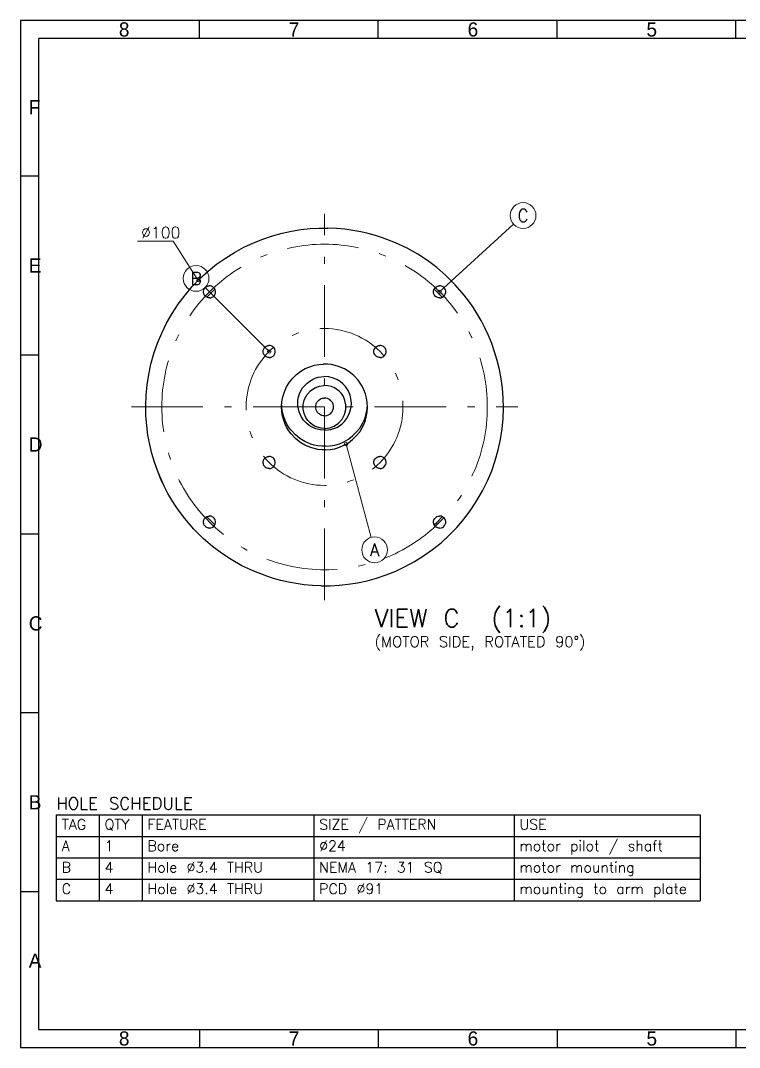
# Model space of a CAD drawing. Header units: millimetres. Extents: x 15 to 416, y 5 to 292.
# Drawn here: x 15 to 216, y 5 to 292 of the extents above; entities that cross this region are included whole.
import ezdxf
from ezdxf.enums import TextEntityAlignment as Align

# ---------------------------------------------------------------- set-up
doc = ezdxf.new("R2010")
doc.units = ezdxf.units.MM
doc.linetypes.add('CENTER', pattern=[34, 20, -6, 2, -6])
for name, color, linetype, lineweight in [('CENTER', 7, 'CENTER', 18), ('DIM', 7, 'Continuous', 18), ('FORMAT', 7, 'Continuous', 30), ('NOTES', 7, 'Continuous', 18), ('VISIBLE', 7, 'Continuous', 30)]:
    doc.layers.add(name, color=color, linetype=linetype, lineweight=lineweight)
doc.styles.add('SLDTEXTSTYLE0', font='txt.shx')

msp = doc.modelspace()

# ---------------------------------------------------------------- linework, layer by layer
at = {"layer": 'CENTER'}
for p, q in [((100, 130), (100, 238)), ((46, 184), (154, 184))]:
    msp.add_line(p, q, dxfattribs=at)
for radius in [45.5, 21.92]:
    msp.add_circle((100, 184), radius, dxfattribs=at)
at = {"layer": 'DIM'}
for p, q in [((152.843, 235.071), (132.173, 216.173)), ((57.645, 230.355), (47.709, 230.355)), ((64.645, 219.355), (57.645, 230.355)), ((66.626, 217.374), (84.5, 199.5)), ((113.059, 147.555), (106, 173.608))]:
    msp.add_line(p, q, dxfattribs=at)
for centre, radius in [((155.5, 237.5), 3.6), ((64.08, 219.92), 3.6), ((64.645, 219.355), 0.4), ((132.173, 216.173), 0.5), ((84.5, 199.5), 0.5), ((106, 173.608), 0.5), ((114, 144.08), 3.6)]:
    msp.add_circle(centre, radius, dxfattribs=at)
at = {"layer": 'FORMAT'}
for p, q in [((65, 287), (65, 292)), ((115, 287), (115, 292)), ((165, 287), (165, 292)), ((215, 287), (215, 292)), ((20, 248.5), (15, 248.5)), ((20, 198.5), (15, 198.5)), ((20, 148.5), (15, 148.5)), ((20, 98.5), (15, 98.5)), ((25, 70), (205, 70)), ((25, 70), (25, 46)), ((37, 70), (37, 46)), ((49, 70), (49, 46)), ((97, 70), (97, 46)), ((153, 70), (153, 46)), ((205, 70), (205, 46)), ((25, 64), (205, 64)), ((25, 58), (205, 58)), ((25, 52), (205, 52)), ((20, 48.5), (15, 48.5)), ((25, 46), (205, 46)), ((65, 10), (65, 5)), ((115, 10), (115, 5)), ((165, 10), (165, 5)), ((215, 10), (215, 5))]:
    msp.add_line(p, q, dxfattribs=at)
for points in [[(15, 5), (415, 5), (415, 292), (15, 292)], [(20, 10), (410, 10), (410, 287), (20, 287)]]:
    msp.add_lwpolyline(points, close=True, dxfattribs=at)
at = {"layer": 'VISIBLE'}
for p, q in [((85.439, 231.833), (88.107, 232.565)), ((85.439, 231.833), (88.107, 232.565)), ((85.439, 231.833), (88.107, 232.565)), ((85.439, 231.833), (88.107, 232.565)), ((88.107, 232.565), (90.757, 233.138)), ((88.107, 232.565), (90.757, 233.138)), ((88.107, 232.565), (90.757, 233.138)), ((88.107, 232.565), (90.757, 233.138)), ((90.757, 233.138), (93.376, 233.559)), ((90.757, 233.138), (93.376, 233.559)), ((90.757, 233.138), (93.376, 233.559)), ((93.376, 233.559), (95.953, 233.836)), ((93.376, 233.559), (95.953, 233.836)), ((93.376, 233.559), (95.953, 233.836)), ((95.953, 233.836), (98.48, 233.977)), ((95.953, 233.836), (98.48, 233.977)), ((98.48, 233.977), (100.949, 233.991)), ((103.352, 233.888), (100.949, 233.991)), ((105.684, 233.676), (103.352, 233.888)), ((107.941, 233.365), (105.684, 233.676)), ((110.12, 232.965), (107.941, 233.365)), ((112.219, 232.484), (110.12, 232.965)), ((114.235, 231.931), (112.219, 232.484)), ((77.457, 228.629), (80.099, 229.869)), ((77.457, 228.629), (80.099, 229.869)), ((77.457, 228.629), (80.099, 229.869)), ((77.457, 228.629), (80.099, 229.869)), ((80.099, 229.869), (82.765, 230.936)), ((80.099, 229.869), (82.765, 230.936)), ((80.099, 229.869), (82.765, 230.936)), ((80.099, 229.869), (82.765, 230.936)), ((82.765, 230.936), (85.439, 231.833)), ((82.765, 230.936), (85.439, 231.833)), ((82.765, 230.936), (85.439, 231.833)), ((82.765, 230.936), (85.439, 231.833)), ((116.169, 231.313), (114.235, 231.931)), ((119.79, 229.917), (116.169, 231.313)), ((123.087, 228.351), (119.79, 229.917)), ((72.307, 225.63), (74.854, 227.216)), ((72.307, 225.63), (74.854, 227.216)), ((72.307, 225.63), (74.854, 227.216)), ((72.307, 225.63), (74.854, 227.216)), ((74.854, 227.216), (77.457, 228.629)), ((74.854, 227.216), (77.457, 228.629)), ((74.854, 227.216), (77.457, 228.629)), ((74.854, 227.216), (77.457, 228.629)), ((126.075, 226.663), (123.087, 228.351)), ((67.447, 221.951), (69.832, 223.874)), ((67.447, 221.951), (69.832, 223.874)), ((67.447, 221.951), (69.832, 223.874)), ((67.447, 221.951), (69.832, 223.874)), ((69.832, 223.874), (72.307, 225.63)), ((69.832, 223.874), (72.307, 225.63)), ((69.832, 223.874), (72.307, 225.63)), ((69.832, 223.874), (72.307, 225.63)), ((128.77, 224.893), (126.075, 226.663)), ((131.346, 222.954), (128.77, 224.893)), ((65.167, 219.87), (67.447, 221.951)), ((65.167, 219.87), (67.447, 221.951)), ((65.167, 219.87), (67.447, 221.951)), ((65.167, 219.87), (67.447, 221.951)), ((133.944, 220.712), (131.346, 222.954)), ((63.007, 217.638), (65.167, 219.87)), ((63.007, 217.638), (65.167, 219.87)), ((63.007, 217.638), (65.167, 219.87)), ((63.007, 217.638), (65.167, 219.87)), ((136.532, 218.138), (133.944, 220.712)), ((139.07, 215.202), (136.532, 218.138)), ((59.107, 212.77), (60.983, 215.267)), ((59.107, 212.77), (60.983, 215.267)), ((59.107, 212.77), (60.983, 215.267)), ((59.107, 212.77), (60.983, 215.267)), ((60.983, 215.267), (63.007, 217.638)), ((60.983, 215.267), (63.007, 217.638)), ((60.983, 215.267), (63.007, 217.638)), ((60.983, 215.267), (63.007, 217.638)), ((66.139, 215.993), (66.143, 216.379)), ((66.213, 215.645), (66.139, 215.993)), ((66.143, 216.379), (66.242, 216.776)), ((66.341, 215.349), (66.213, 215.645)), ((66.242, 216.776), (66.44, 217.148)), ((66.502, 215.109), (66.341, 215.349)), ((66.44, 217.148), (66.723, 217.46)), ((66.723, 217.46), (67.064, 217.687)), ((67.064, 217.687), (67.426, 217.821)), ((67.071, 214.651), (68.65, 216.283)), ((67.071, 214.651), (68.65, 216.283)), ((67.426, 217.821), (67.778, 217.869)), ((68.1, 217.848), (67.778, 217.869)), ((68.1, 217.848), (67.778, 217.869)), ((68.1, 217.848), (67.778, 217.869)), ((68.38, 217.779), (68.1, 217.848)), ((68.38, 217.779), (68.1, 217.848)), ((68.38, 217.779), (68.1, 217.848)), ((68.615, 217.678), (68.38, 217.779)), ((68.615, 217.678), (68.38, 217.779)), ((68.615, 217.678), (68.38, 217.779)), ((68.615, 217.678), (68.38, 217.779)), ((68.808, 217.56), (68.615, 217.678)), ((68.808, 217.56), (68.615, 217.678)), ((68.808, 217.56), (68.615, 217.678)), ((68.808, 217.56), (68.615, 217.678)), ((68.65, 216.283), (69.349, 216.921)), ((68.65, 216.283), (69.349, 216.921)), ((68.808, 217.56), (68.718, 217.615)), ((68.984, 217.418), (68.808, 217.56)), ((68.984, 217.418), (68.808, 217.56)), ((68.984, 217.418), (68.808, 217.56)), ((68.984, 217.418), (68.808, 217.56)), ((69.158, 217.231), (68.984, 217.418)), ((69.158, 217.231), (68.984, 217.418)), ((69.158, 217.231), (68.984, 217.418)), ((69.158, 217.231), (68.984, 217.418)), ((69.319, 216.991), (69.158, 217.231)), ((69.319, 216.991), (69.158, 217.231)), ((69.319, 216.991), (69.158, 217.231)), ((69.319, 216.991), (69.158, 217.231)), ((69.22, 215.192), (69.418, 215.564)), ((69.22, 215.192), (69.418, 215.564)), ((69.22, 215.192), (69.418, 215.564)), ((69.22, 215.192), (69.418, 215.564)), ((69.447, 216.695), (69.319, 216.991)), ((69.447, 216.695), (69.319, 216.991)), ((69.447, 216.695), (69.319, 216.991)), ((69.447, 216.695), (69.319, 216.991)), ((69.418, 215.564), (69.517, 215.961)), ((69.418, 215.564), (69.517, 215.961)), ((69.418, 215.564), (69.517, 215.961)), ((69.418, 215.564), (69.517, 215.961)), ((69.521, 216.347), (69.447, 216.695)), ((69.521, 216.347), (69.447, 216.695)), ((69.521, 216.347), (69.447, 216.695)), ((69.521, 216.347), (69.447, 216.695)), ((69.517, 215.961), (69.521, 216.347)), ((69.517, 215.961), (69.521, 216.347)), ((69.517, 215.961), (69.521, 216.347)), ((69.517, 215.961), (69.521, 216.347)), ((130.479, 215.993), (130.483, 216.379)), ((130.553, 215.645), (130.479, 215.993)), ((130.483, 216.379), (130.582, 216.776)), ((130.681, 215.349), (130.553, 215.645)), ((130.582, 216.776), (130.78, 217.148)), ((132.879, 214.724), (130.663, 216.929)), ((130.842, 215.109), (130.681, 215.349)), ((130.78, 217.148), (131.063, 217.46)), ((131.063, 217.46), (131.404, 217.687)), ((131.404, 217.687), (131.766, 217.821)), ((131.766, 217.821), (132.118, 217.869)), ((132.44, 217.848), (132.118, 217.869)), ((132.44, 217.848), (132.118, 217.869)), ((132.44, 217.848), (132.118, 217.869)), ((132.72, 217.779), (132.44, 217.848)), ((132.72, 217.779), (132.44, 217.848)), ((132.72, 217.779), (132.44, 217.848)), ((132.955, 217.678), (132.72, 217.779)), ((132.955, 217.678), (132.72, 217.779)), ((132.955, 217.678), (132.72, 217.779)), ((132.955, 217.678), (132.72, 217.779)), ((133.148, 217.56), (132.955, 217.678)), ((133.148, 217.56), (132.955, 217.678)), ((133.148, 217.56), (132.955, 217.678)), ((133.148, 217.56), (132.955, 217.678)), ((133.324, 217.418), (133.148, 217.56)), ((133.324, 217.418), (133.148, 217.56)), ((133.324, 217.418), (133.148, 217.56)), ((133.324, 217.418), (133.148, 217.56)), ((133.498, 217.231), (133.324, 217.418)), ((133.498, 217.231), (133.324, 217.418)), ((133.498, 217.231), (133.324, 217.418)), ((133.498, 217.231), (133.324, 217.418)), ((133.659, 216.991), (133.498, 217.231)), ((133.659, 216.991), (133.498, 217.231)), ((133.659, 216.991), (133.498, 217.231)), ((133.659, 216.991), (133.498, 217.231)), ((133.56, 215.192), (133.758, 215.564)), ((133.56, 215.192), (133.758, 215.564)), ((133.56, 215.192), (133.758, 215.564)), ((133.56, 215.192), (133.758, 215.564)), ((133.787, 216.695), (133.659, 216.991)), ((133.787, 216.695), (133.659, 216.991)), ((133.787, 216.695), (133.659, 216.991)), ((133.787, 216.695), (133.659, 216.991)), ((133.758, 215.564), (133.857, 215.961)), ((133.758, 215.564), (133.857, 215.961)), ((133.758, 215.564), (133.857, 215.961)), ((133.758, 215.564), (133.857, 215.961)), ((133.861, 216.347), (133.787, 216.695)), ((133.861, 216.347), (133.787, 216.695)), ((133.861, 216.347), (133.787, 216.695)), ((133.861, 216.347), (133.787, 216.695)), ((133.857, 215.961), (133.861, 216.347)), ((133.857, 215.961), (133.861, 216.347)), ((133.857, 215.961), (133.861, 216.347)), ((133.857, 215.961), (133.861, 216.347)), ((57.39, 210.161), (59.107, 212.77)), ((57.39, 210.161), (59.107, 212.77)), ((57.39, 210.161), (59.107, 212.77)), ((57.39, 210.161), (59.107, 212.77)), ((66.676, 214.922), (66.502, 215.109)), ((66.852, 214.78), (66.676, 214.922)), ((67.045, 214.662), (66.852, 214.78)), ((67.28, 214.561), (67.045, 214.662)), ((67.56, 214.492), (67.28, 214.561)), ((67.882, 214.471), (67.56, 214.492)), ((67.882, 214.471), (68.234, 214.519)), ((67.882, 214.471), (68.234, 214.519)), ((67.882, 214.471), (68.234, 214.519)), ((68.234, 214.519), (68.596, 214.653)), ((68.234, 214.519), (68.596, 214.653)), ((68.234, 214.519), (68.596, 214.653)), ((68.234, 214.519), (68.596, 214.653)), ((68.596, 214.653), (68.937, 214.88)), ((68.596, 214.653), (68.937, 214.88)), ((68.596, 214.653), (68.937, 214.88)), ((68.596, 214.653), (68.937, 214.88)), ((68.937, 214.88), (69.22, 215.192)), ((68.937, 214.88), (69.22, 215.192)), ((68.937, 214.88), (69.22, 215.192)), ((68.937, 214.88), (69.22, 215.192)), ((131.016, 214.922), (130.842, 215.109)), ((131.192, 214.78), (131.016, 214.922)), ((131.385, 214.662), (131.192, 214.78)), ((131.62, 214.561), (131.385, 214.662)), ((131.9, 214.492), (131.62, 214.561)), ((132.222, 214.471), (131.9, 214.492)), ((132.222, 214.471), (132.574, 214.519)), ((132.222, 214.471), (132.574, 214.519)), ((132.222, 214.471), (132.574, 214.519)), ((132.222, 214.471), (132.574, 214.519)), ((132.574, 214.519), (132.936, 214.653)), ((132.574, 214.519), (132.936, 214.653)), ((132.574, 214.519), (132.936, 214.653)), ((132.574, 214.519), (132.936, 214.653)), ((132.939, 214.654), (132.879, 214.724)), ((132.936, 214.653), (133.277, 214.88)), ((132.936, 214.653), (133.277, 214.88)), ((132.936, 214.653), (133.277, 214.88)), ((132.936, 214.653), (133.277, 214.88)), ((133.277, 214.88), (133.56, 215.192)), ((133.277, 214.88), (133.56, 215.192)), ((133.277, 214.88), (133.56, 215.192)), ((133.277, 214.88), (133.56, 215.192)), ((140.304, 213.59), (139.07, 215.202)), ((141.506, 211.879), (140.304, 213.59)), ((55.843, 207.455), (57.39, 210.161)), ((55.843, 207.455), (57.39, 210.161)), ((55.843, 207.455), (57.39, 210.161)), ((55.843, 207.455), (57.39, 210.161)), ((142.668, 210.067), (141.506, 211.879)), ((143.781, 208.151), (142.668, 210.067)), ((54.472, 204.668), (55.843, 207.455)), ((54.472, 204.668), (55.843, 207.455)), ((54.472, 204.668), (55.843, 207.455)), ((54.472, 204.668), (55.843, 207.455)), ((144.835, 206.131), (143.781, 208.151)), ((53.283, 201.819), (54.472, 204.668)), ((53.283, 201.819), (54.472, 204.668)), ((53.283, 201.819), (54.472, 204.668)), ((53.283, 201.819), (54.472, 204.668)), ((145.823, 204.007), (144.835, 206.131)), ((146.732, 201.781), (145.823, 204.007)), ((52.279, 198.924), (53.283, 201.819)), ((52.279, 198.924), (53.283, 201.819)), ((52.279, 198.924), (53.283, 201.819)), ((52.279, 198.924), (53.283, 201.819)), ((83.393, 200.79), (83.734, 201.017)), ((83.734, 201.017), (84.096, 201.151)), ((84.096, 201.151), (84.448, 201.199)), ((84.77, 201.178), (84.448, 201.199)), ((85.05, 201.109), (84.77, 201.178)), ((85.05, 201.109), (84.77, 201.178)), ((85.285, 201.008), (85.05, 201.109)), ((85.285, 201.008), (85.05, 201.109)), ((85.478, 200.89), (85.285, 201.008)), ((85.478, 200.89), (85.285, 201.008)), ((114.393, 200.79), (114.734, 201.017)), ((114.734, 201.017), (115.096, 201.151)), ((115.096, 201.151), (115.448, 201.199)), ((115.77, 201.178), (115.448, 201.199)), ((115.77, 201.178), (115.448, 201.199)), ((116.05, 201.109), (115.77, 201.178)), ((116.05, 201.109), (115.77, 201.178)), ((116.285, 201.008), (116.05, 201.109)), ((116.285, 201.008), (116.05, 201.109)), ((116.478, 200.89), (116.285, 201.008)), ((116.478, 200.89), (116.285, 201.008)), ((147.552, 199.453), (146.732, 201.781)), ((51.462, 196.002), (52.279, 198.924)), ((51.462, 196.002), (52.279, 198.924)), ((51.462, 196.002), (52.279, 198.924)), ((51.462, 196.002), (52.279, 198.924)), ((82.809, 199.323), (82.813, 199.709)), ((82.883, 198.975), (82.809, 199.323)), ((82.813, 199.709), (82.912, 200.106)), ((83.011, 198.679), (82.883, 198.975)), ((82.912, 200.106), (83.11, 200.478)), ((83.172, 198.439), (83.011, 198.679)), ((83.11, 200.478), (83.393, 200.79)), ((83.346, 198.252), (83.172, 198.439)), ((83.522, 198.11), (83.346, 198.252)), ((83.715, 197.992), (83.522, 198.11)), ((85.266, 197.983), (85.607, 198.21)), ((85.266, 197.983), (85.607, 198.21)), ((85.654, 200.748), (85.478, 200.89)), ((85.654, 200.748), (85.478, 200.89)), ((85.607, 198.21), (85.89, 198.522)), ((85.607, 198.21), (85.89, 198.522)), ((85.828, 200.561), (85.654, 200.748)), ((85.828, 200.561), (85.654, 200.748)), ((85.989, 200.321), (85.828, 200.561)), ((85.989, 200.321), (85.828, 200.561)), ((85.89, 198.522), (86.088, 198.894)), ((85.89, 198.522), (86.088, 198.894)), ((86.117, 200.025), (85.989, 200.321)), ((86.117, 200.025), (85.989, 200.321)), ((86.088, 198.894), (86.187, 199.291)), ((86.088, 198.894), (86.187, 199.291)), ((86.191, 199.677), (86.117, 200.025)), ((86.191, 199.677), (86.117, 200.025)), ((86.187, 199.291), (86.191, 199.677)), ((86.187, 199.291), (86.191, 199.677)), ((113.809, 199.323), (113.813, 199.709)), ((113.883, 198.975), (113.809, 199.323)), ((113.813, 199.709), (113.912, 200.106)), ((114.011, 198.679), (113.883, 198.975)), ((113.912, 200.106), (114.11, 200.478)), ((114.172, 198.439), (114.011, 198.679)), ((114.11, 200.478), (114.393, 200.79)), ((114.346, 198.252), (114.172, 198.439)), ((114.522, 198.11), (114.346, 198.252)), ((114.715, 197.992), (114.522, 198.11)), ((116.266, 197.983), (116.607, 198.21)), ((116.266, 197.983), (116.607, 198.21)), ((116.654, 200.748), (116.478, 200.89)), ((116.654, 200.748), (116.478, 200.89)), ((116.607, 198.21), (116.89, 198.522)), ((116.607, 198.21), (116.89, 198.522)), ((116.828, 200.561), (116.654, 200.748)), ((116.828, 200.561), (116.654, 200.748)), ((116.989, 200.321), (116.828, 200.561)), ((116.989, 200.321), (116.828, 200.561)), ((116.89, 198.522), (117.088, 198.894)), ((116.89, 198.522), (117.088, 198.894)), ((117.117, 200.025), (116.989, 200.321)), ((117.117, 200.025), (116.989, 200.321)), ((117.088, 198.894), (117.187, 199.291)), ((117.088, 198.894), (117.187, 199.291)), ((117.191, 199.677), (117.117, 200.025)), ((117.191, 199.677), (117.117, 200.025)), ((117.187, 199.291), (117.191, 199.677)), ((117.187, 199.291), (117.191, 199.677)), ((148.273, 197.027), (147.552, 199.453)), ((50.829, 193.069), (51.462, 196.002)), ((50.829, 193.069), (51.462, 196.002)), ((50.829, 193.069), (51.462, 196.002)), ((50.829, 193.069), (51.462, 196.002)), ((83.95, 197.891), (83.715, 197.992)), ((84.23, 197.822), (83.95, 197.891)), ((84.552, 197.801), (84.23, 197.822)), ((84.552, 197.801), (84.904, 197.849)), ((84.904, 197.849), (85.266, 197.983)), ((84.904, 197.849), (85.266, 197.983)), ((94.59, 194.711), (95.864, 195.265)), ((95.864, 195.265), (97.146, 195.656)), ((97.146, 195.656), (98.41, 195.894)), ((98.41, 195.894), (99.635, 195.994)), ((100.804, 195.973), (99.635, 195.994)), ((100.804, 195.973), (99.635, 195.994)), ((101.906, 195.848), (100.804, 195.973)), ((102.933, 195.636), (101.906, 195.848)), ((103.881, 195.355), (102.933, 195.636)), ((105.541, 194.644), (103.881, 195.355)), ((105.541, 194.644), (103.881, 195.355)), ((114.95, 197.891), (114.715, 197.992)), ((115.23, 197.822), (114.95, 197.891)), ((115.552, 197.801), (115.23, 197.822)), ((115.552, 197.801), (115.904, 197.849)), ((115.552, 197.801), (115.904, 197.849)), ((115.904, 197.849), (116.266, 197.983)), ((115.904, 197.849), (116.266, 197.983)), ((148.884, 194.507), (148.273, 197.027)), ((50.379, 190.142), (50.829, 193.069)), ((50.379, 190.142), (50.829, 193.069)), ((50.379, 190.142), (50.829, 193.069)), ((50.379, 190.142), (50.829, 193.069)), ((91.122, 192.073), (92.187, 193.108)), ((92.187, 193.108), (93.354, 193.991)), ((93.354, 193.991), (94.59, 194.711)), ((98.216, 192.285), (99.772, 192.497)), ((101.191, 192.405), (99.772, 192.497)), ((102.425, 192.097), (101.191, 192.405)), ((106.905, 193.814), (105.541, 194.644)), ((106.905, 193.814), (105.541, 194.644)), ((108.147, 192.811), (106.905, 193.814)), ((108.147, 192.811), (106.905, 193.814)), ((109.377, 191.488), (108.147, 192.811)), ((109.377, 191.488), (108.147, 192.811)), ((149.372, 191.9), (148.884, 194.507)), ((50.105, 187.236), (50.379, 190.142)), ((50.105, 187.236), (50.379, 190.142)), ((50.105, 187.236), (50.379, 190.142)), ((50.105, 187.236), (50.379, 190.142)), ((88.788, 188.277), (89.402, 189.629)), ((89.402, 189.629), (90.186, 190.905)), ((90.186, 190.905), (91.122, 192.073)), ((93.866, 189.316), (94.451, 190.046)), ((94.451, 190.046), (95.117, 190.693)), ((95.117, 190.693), (95.846, 191.245)), ((95.846, 191.245), (96.618, 191.694)), ((96.618, 191.694), (97.415, 192.04)), ((97.295, 189.356), (98.573, 189.828)), ((97.295, 189.356), (97.605, 189.47)), ((97.415, 192.04), (98.216, 192.285)), ((98.573, 189.828), (99.818, 189.997)), ((100.953, 189.924), (99.818, 189.997)), ((101.94, 189.678), (100.953, 189.924)), ((102.77, 189.322), (101.94, 189.678)), ((103.463, 191.653), (102.425, 192.097)), ((104.316, 191.134), (103.463, 191.653)), ((105.092, 190.507), (104.316, 191.134)), ((105.86, 189.68), (105.092, 190.507)), ((106.567, 188.623), (105.86, 189.68)), ((109.961, 190.691), (109.377, 191.488)), ((109.961, 190.691), (109.377, 191.488)), ((110.507, 189.796), (109.961, 190.691)), ((110.507, 189.796), (109.961, 190.691)), ((110.997, 188.802), (110.507, 189.796)), ((110.997, 188.802), (110.507, 189.796)), ((149.728, 189.213), (149.372, 191.9)), ((50.001, 184.367), (50.105, 187.236)), ((50.001, 184.367), (50.105, 187.236)), ((50.001, 184.367), (50.105, 187.236)), ((50.001, 184.367), (50.105, 187.236)), ((88.091, 185.474), (88.351, 186.88)), ((88.351, 186.88), (88.788, 188.277)), ((92.557, 185.921), (92.719, 186.8)), ((92.719, 186.8), (92.992, 187.673)), ((92.992, 187.673), (93.376, 188.518)), ((92.992, 187.673), (93.376, 188.518)), ((93.376, 188.518), (93.866, 189.316)), ((93.376, 188.518), (93.866, 189.316)), ((94.394, 186.138), (95.093, 187.452)), ((94.394, 186.138), (95.093, 187.452)), ((95.093, 187.452), (96.094, 188.554)), ((95.093, 187.452), (96.094, 188.554)), ((96.094, 188.554), (97.295, 189.356)), ((96.094, 188.554), (97.295, 189.356)), ((103.452, 188.907), (102.77, 189.322)), ((104.073, 188.405), (103.452, 188.907)), ((104.688, 187.744), (104.073, 188.405)), ((105.254, 186.898), (104.688, 187.744)), ((105.706, 185.854), (105.254, 186.898)), ((107.133, 187.318), (106.567, 188.623)), ((107.459, 185.782), (107.133, 187.318)), ((111.413, 187.709), (110.997, 188.802)), ((111.413, 187.709), (110.997, 188.802)), ((111.732, 186.522), (111.413, 187.709)), ((111.732, 186.522), (111.413, 187.709)), ((149.94, 186.454), (149.728, 189.213)), ((50.06, 181.546), (50.001, 184.367)), ((50.06, 181.546), (50.001, 184.367)), ((50.06, 181.546), (50.001, 184.367)), ((50.06, 181.546), (50.001, 184.367)), ((88, 184.088), (88.091, 185.474)), ((88.065, 182.749), (88, 184.088)), ((88.065, 183.749), (88.028, 184.514)), ((88.268, 182.478), (88.065, 183.749)), ((92.5, 185.055), (92.557, 185.921)), ((92.541, 184.218), (92.5, 185.055)), ((92.867, 182.682), (92.541, 184.218)), ((94.033, 183.374), (94.045, 184.737)), ((94.043, 184.505), (94.045, 184.737)), ((94.045, 184.737), (94.394, 186.138)), ((94.361, 186.005), (94.394, 186.138)), ((97.514, 183.739), (97.519, 184.307)), ((97.622, 183.227), (97.514, 183.739)), ((97.519, 184.307), (97.664, 184.891)), ((97.664, 184.891), (97.955, 185.439)), ((97.955, 185.439), (98.372, 185.898)), ((98.372, 185.898), (98.873, 186.231)), ((98.873, 186.231), (99.405, 186.428)), ((99.405, 186.428), (99.924, 186.499)), ((100.397, 186.468), (99.924, 186.499)), ((100.397, 186.468), (99.924, 186.499)), ((100.808, 186.366), (100.397, 186.468)), ((100.808, 186.366), (100.397, 186.468)), ((101.154, 186.218), (100.808, 186.366)), ((101.154, 186.218), (100.808, 186.366)), ((101.439, 186.045), (101.154, 186.218)), ((101.439, 186.045), (101.154, 186.218)), ((101.697, 185.836), (101.439, 186.045)), ((101.697, 185.836), (101.439, 186.045)), ((101.953, 185.56), (101.697, 185.836)), ((101.953, 185.56), (101.697, 185.836)), ((102.189, 185.208), (101.953, 185.56)), ((102.189, 185.208), (101.953, 185.56)), ((102.378, 184.773), (102.189, 185.208)), ((102.378, 184.773), (102.189, 185.208)), ((102.336, 183.109), (102.481, 183.693)), ((102.336, 183.109), (102.481, 183.693)), ((102.486, 184.261), (102.378, 184.773)), ((102.486, 184.261), (102.378, 184.773)), ((102.481, 183.693), (102.486, 184.261)), ((102.481, 183.693), (102.486, 184.261)), ((105.967, 184.626), (105.706, 185.854)), ((105.955, 183.263), (105.967, 184.626)), ((107.281, 183.2), (107.443, 184.079)), ((107.443, 184.079), (107.5, 184.945)), ((107.5, 184.945), (107.459, 185.782)), ((111.935, 185.251), (111.732, 186.522)), ((111.935, 185.251), (111.732, 186.522)), ((111.909, 183.526), (111.972, 184.486)), ((111.909, 182.526), (112, 183.912)), ((111.909, 182.526), (112, 183.912)), ((112, 183.912), (111.935, 185.251)), ((112, 183.912), (111.935, 185.251)), ((149.999, 183.633), (149.94, 186.454)), ((50.272, 178.787), (50.06, 181.546)), ((50.272, 178.787), (50.06, 181.546)), ((50.272, 178.787), (50.06, 181.546)), ((50.272, 178.787), (50.06, 181.546)), ((88.268, 181.478), (88.065, 182.749)), ((88.587, 181.291), (88.268, 182.478)), ((88.587, 180.291), (88.268, 181.478)), ((89.003, 180.198), (88.587, 181.291)), ((93.433, 181.377), (92.867, 182.682)), ((94.14, 180.32), (93.433, 181.377)), ((94.294, 182.146), (94.033, 183.374)), ((94.109, 183.016), (94.033, 183.374)), ((94.746, 181.102), (94.294, 182.146)), ((94.471, 181.738), (94.294, 182.146)), ((95.312, 180.256), (94.746, 181.102)), ((95.007, 180.712), (94.746, 181.102)), ((97.811, 182.792), (97.622, 183.227)), ((98.047, 182.44), (97.811, 182.792)), ((98.303, 182.164), (98.047, 182.44)), ((98.562, 181.955), (98.303, 182.164)), ((98.846, 181.782), (98.562, 181.955)), ((99.192, 181.634), (98.846, 181.782)), ((99.603, 181.532), (99.192, 181.634)), ((100.076, 181.501), (99.603, 181.532)), ((100.076, 181.501), (100.595, 181.572)), ((100.076, 181.501), (100.595, 181.572)), ((100.595, 181.572), (101.127, 181.769)), ((100.595, 181.572), (101.127, 181.769)), ((101.127, 181.769), (101.628, 182.102)), ((101.127, 181.769), (101.628, 182.102)), ((101.628, 182.102), (102.045, 182.561)), ((101.628, 182.102), (102.045, 182.561)), ((102.045, 182.561), (102.336, 183.109)), ((102.045, 182.561), (102.336, 183.109)), ((104.907, 180.548), (105.606, 181.862)), ((105.606, 181.862), (105.955, 183.263)), ((106.134, 180.684), (106.624, 181.482)), ((106.134, 180.684), (106.624, 181.482)), ((106.134, 180.684), (106.624, 181.482)), ((106.624, 181.482), (107.008, 182.327)), ((106.624, 181.482), (107.008, 182.327)), ((106.624, 181.482), (107.008, 182.327)), ((107.008, 182.327), (107.281, 183.2)), ((111.212, 180.723), (111.649, 182.12)), ((111.212, 180.723), (111.649, 182.12)), ((111.212, 179.723), (111.649, 181.12)), ((111.212, 179.723), (111.649, 181.12)), ((111.649, 182.12), (111.909, 183.526)), ((111.649, 181.12), (111.909, 182.526)), ((111.649, 181.12), (111.909, 182.526)), ((149.895, 180.764), (149.999, 183.633)), ((50.628, 176.1), (50.272, 178.787)), ((50.628, 176.1), (50.272, 178.787)), ((50.628, 176.1), (50.272, 178.787)), ((50.628, 176.1), (50.272, 178.787)), ((89.003, 179.198), (88.587, 180.291)), ((89.493, 179.204), (89.003, 180.198)), ((89.493, 178.204), (89.003, 179.198)), ((90.039, 178.309), (89.493, 179.204)), ((90.039, 177.309), (89.493, 178.204)), ((90.623, 177.512), (90.039, 178.309)), ((94.908, 179.493), (94.14, 180.32)), ((95.684, 178.866), (94.908, 179.493)), ((95.927, 179.595), (95.312, 180.256)), ((95.625, 179.919), (95.312, 180.256)), ((96.537, 178.347), (95.684, 178.866)), ((96.548, 179.093), (95.927, 179.595)), ((96.263, 179.323), (95.927, 179.595)), ((97.575, 177.903), (96.537, 178.347)), ((97.23, 178.678), (96.548, 179.093)), ((97.23, 178.678), (96.548, 179.093)), ((98.06, 178.322), (97.23, 178.678)), ((98.06, 178.322), (97.702, 178.475)), ((99.047, 178.076), (98.06, 178.322)), ((100.182, 178.003), (99.047, 178.076)), ((100.182, 178.003), (101.427, 178.172)), ((101.427, 178.172), (102.705, 178.644)), ((101.784, 177.715), (102.585, 177.96)), ((102.585, 177.96), (103.382, 178.306)), ((102.705, 178.644), (103.906, 179.446)), ((103.382, 178.306), (104.154, 178.755)), ((103.906, 179.446), (104.907, 180.548)), ((104.154, 178.755), (104.883, 179.307)), ((104.883, 179.307), (105.549, 179.954)), ((104.883, 179.307), (105.549, 179.954)), ((105.549, 179.954), (106.134, 180.684)), ((105.549, 179.954), (106.134, 180.684)), ((108.878, 176.927), (109.814, 178.095)), ((109.547, 177.761), (109.814, 178.095)), ((109.814, 178.095), (110.598, 179.371)), ((109.814, 178.095), (110.598, 179.371)), ((109.814, 177.095), (110.598, 178.371)), ((109.814, 177.095), (110.598, 178.371)), ((110.598, 179.371), (111.212, 180.723)), ((110.598, 178.371), (111.212, 179.723)), ((110.598, 178.371), (111.212, 179.723)), ((110.598, 178.371), (111.212, 179.723)), ((149.621, 177.858), (149.895, 180.764)), ((51.116, 173.493), (50.628, 176.1)), ((51.116, 173.493), (50.628, 176.1)), ((51.116, 173.493), (50.628, 176.1)), ((51.116, 173.493), (50.628, 176.1)), ((90.623, 176.512), (90.039, 177.309)), ((91.853, 176.189), (90.623, 177.512)), ((91.853, 175.189), (90.623, 176.512)), ((93.095, 175.186), (91.853, 176.189)), ((93.095, 174.186), (91.853, 175.189)), ((94.459, 174.356), (93.095, 175.186)), ((98.809, 177.595), (97.575, 177.903)), ((100.228, 177.503), (98.809, 177.595)), ((100.228, 177.503), (101.784, 177.715)), ((106.646, 175.009), (107.813, 175.892)), ((106.646, 175.009), (106.982, 175.263)), ((107.813, 175.892), (108.878, 176.927)), ((107.813, 175.892), (108.878, 176.927)), ((107.813, 174.892), (108.878, 175.927)), ((107.813, 174.892), (108.878, 175.927)), ((108.878, 175.927), (109.814, 177.095)), ((108.878, 175.927), (109.814, 177.095)), ((109.814, 177.095), (109.815, 177.095)), ((149.171, 174.931), (149.621, 177.858)), ((51.727, 170.973), (51.116, 173.493)), ((51.727, 170.973), (51.116, 173.493)), ((51.727, 170.973), (51.116, 173.493)), ((51.727, 170.973), (51.116, 173.493)), ((94.459, 173.356), (93.095, 174.186)), ((96.119, 173.645), (94.459, 174.356)), ((96.119, 172.645), (94.459, 173.356)), ((97.067, 173.364), (96.119, 173.645)), ((97.067, 172.364), (96.119, 172.645)), ((98.094, 173.152), (97.067, 173.364)), ((98.094, 172.152), (97.067, 172.364)), ((99.196, 173.027), (98.094, 173.152)), ((100.365, 173.006), (99.196, 173.027)), ((100.365, 173.006), (101.59, 173.106)), ((101.59, 173.106), (102.854, 173.344)), ((101.59, 172.106), (102.854, 172.344)), ((102.854, 173.344), (104.136, 173.735)), ((102.854, 172.344), (104.137, 172.735)), ((104.136, 173.735), (105.41, 174.289)), ((104.136, 173.735), (105.41, 174.289)), ((104.136, 172.735), (105.41, 173.289)), ((104.137, 172.735), (105.41, 173.289)), ((105.41, 174.289), (106.646, 175.009)), ((105.41, 173.289), (106.646, 174.009)), ((105.41, 173.289), (106.646, 174.009)), ((106.646, 174.009), (107.813, 174.892)), ((106.646, 174.009), (107.813, 174.892)), ((148.538, 171.998), (149.171, 174.931)), ((52.448, 168.547), (51.727, 170.973)), ((52.448, 168.547), (51.727, 170.973)), ((52.448, 168.547), (51.727, 170.973)), ((52.448, 168.547), (51.727, 170.973)), ((82.912, 169.106), (83.11, 169.478)), ((83.11, 169.478), (83.393, 169.79)), ((83.393, 169.79), (83.734, 170.017)), ((83.734, 170.017), (84.096, 170.151)), ((84.096, 170.151), (84.448, 170.199)), ((84.77, 170.178), (84.448, 170.199)), ((85.05, 170.109), (84.77, 170.178)), ((85.285, 170.008), (85.05, 170.109)), ((85.285, 170.008), (85.05, 170.109)), ((85.478, 169.89), (85.285, 170.008)), ((85.478, 169.89), (85.285, 170.008)), ((85.654, 169.748), (85.478, 169.89)), ((85.654, 169.748), (85.478, 169.89)), ((85.828, 169.561), (85.654, 169.748)), ((85.828, 169.561), (85.654, 169.748)), ((85.989, 169.321), (85.828, 169.561)), ((85.989, 169.321), (85.828, 169.561)), ((99.196, 172.027), (98.094, 172.152)), ((100.365, 172.006), (99.196, 172.027)), ((100.365, 172.006), (101.59, 172.106)), ((113.912, 169.106), (114.11, 169.478)), ((114.11, 169.478), (114.393, 169.79)), ((114.393, 169.79), (114.734, 170.017)), ((114.734, 170.017), (115.096, 170.151)), ((115.096, 170.151), (115.448, 170.199)), ((115.77, 170.178), (115.448, 170.199)), ((116.05, 170.109), (115.77, 170.178)), ((116.285, 170.008), (116.05, 170.109)), ((116.285, 170.008), (116.05, 170.109)), ((116.478, 169.89), (116.285, 170.008)), ((116.478, 169.89), (116.285, 170.008)), ((116.654, 169.748), (116.478, 169.89)), ((116.654, 169.748), (116.478, 169.89)), ((116.828, 169.561), (116.654, 169.748)), ((116.828, 169.561), (116.654, 169.748)), ((116.989, 169.321), (116.828, 169.561)), ((116.989, 169.321), (116.828, 169.561)), ((147.721, 169.076), (148.538, 171.998)), ((53.268, 166.219), (52.448, 168.547)), ((53.268, 166.219), (52.448, 168.547)), ((53.268, 166.219), (52.448, 168.547)), ((53.268, 166.219), (52.448, 168.547)), ((82.809, 168.323), (82.813, 168.709)), ((82.883, 167.975), (82.809, 168.323)), ((82.813, 168.709), (82.912, 169.106)), ((83.011, 167.679), (82.883, 167.975)), ((83.172, 167.439), (83.011, 167.679)), ((83.346, 167.252), (83.172, 167.439)), ((83.522, 167.11), (83.346, 167.252)), ((83.715, 166.992), (83.522, 167.11)), ((83.95, 166.891), (83.715, 166.992)), ((84.23, 166.822), (83.95, 166.891)), ((84.552, 166.801), (84.23, 166.822)), ((84.552, 166.801), (84.904, 166.849)), ((84.904, 166.849), (85.266, 166.983)), ((84.904, 166.849), (85.266, 166.983)), ((85.266, 166.983), (85.607, 167.21)), ((85.266, 166.983), (85.607, 167.21)), ((85.607, 167.21), (85.89, 167.522)), ((85.607, 167.21), (85.89, 167.522)), ((85.89, 167.522), (86.088, 167.894)), ((85.89, 167.522), (86.088, 167.894)), ((86.117, 169.025), (85.989, 169.321)), ((86.117, 169.025), (85.989, 169.321)), ((86.088, 167.894), (86.187, 168.291)), ((86.088, 167.894), (86.187, 168.291)), ((86.191, 168.677), (86.117, 169.025)), ((86.191, 168.677), (86.117, 169.025)), ((86.187, 168.291), (86.191, 168.677)), ((86.187, 168.291), (86.191, 168.677)), ((113.809, 168.323), (113.813, 168.709)), ((113.883, 167.975), (113.809, 168.323)), ((113.813, 168.709), (113.912, 169.106)), ((114.011, 167.679), (113.883, 167.975)), ((114.172, 167.439), (114.011, 167.679)), ((114.346, 167.252), (114.172, 167.439)), ((114.522, 167.11), (114.346, 167.252)), ((114.715, 166.992), (114.522, 167.11)), ((114.95, 166.891), (114.715, 166.992)), ((115.23, 166.822), (114.95, 166.891)), ((115.552, 166.801), (115.23, 166.822)), ((115.552, 166.801), (115.904, 166.849)), ((115.904, 166.849), (116.266, 166.983)), ((115.904, 166.849), (116.266, 166.983)), ((116.266, 166.983), (116.607, 167.21)), ((116.266, 166.983), (116.607, 167.21)), ((116.607, 167.21), (116.89, 167.522)), ((116.607, 167.21), (116.89, 167.522)), ((116.89, 167.522), (117.088, 167.894)), ((116.89, 167.522), (117.088, 167.894)), ((117.117, 169.025), (116.989, 169.321)), ((117.117, 169.025), (116.989, 169.321)), ((117.088, 167.894), (117.187, 168.291)), ((117.088, 167.894), (117.187, 168.291)), ((117.191, 168.677), (117.117, 169.025)), ((117.191, 168.677), (117.117, 169.025)), ((117.187, 168.291), (117.191, 168.677)), ((117.187, 168.291), (117.191, 168.677)), ((146.717, 166.181), (147.721, 169.076)), ((54.178, 163.993), (53.268, 166.219)), ((54.178, 163.993), (53.268, 166.219)), ((54.177, 163.993), (53.268, 166.219)), ((54.177, 163.993), (53.268, 166.219)), ((55.165, 161.869), (54.177, 163.993)), ((55.165, 161.869), (54.177, 163.993)), ((55.165, 161.869), (54.178, 163.993)), ((55.165, 161.869), (54.178, 163.993)), ((145.528, 163.332), (146.717, 166.181)), ((56.22, 159.849), (55.165, 161.869)), ((56.22, 159.849), (55.165, 161.869)), ((56.219, 159.849), (55.165, 161.869)), ((56.219, 159.849), (55.165, 161.869)), ((144.157, 160.545), (145.528, 163.332)), ((57.332, 157.933), (56.219, 159.849)), ((57.332, 157.933), (56.219, 159.849)), ((57.332, 157.933), (56.22, 159.849)), ((57.332, 157.933), (56.22, 159.849)), ((58.494, 156.121), (57.332, 157.933)), ((58.494, 156.121), (57.332, 157.933)), ((58.494, 156.121), (57.332, 157.933)), ((58.494, 156.121), (57.332, 157.933)), ((142.61, 157.839), (144.157, 160.545)), ((59.696, 154.41), (58.494, 156.121)), ((59.696, 154.41), (58.494, 156.121)), ((59.696, 154.41), (58.494, 156.121)), ((59.696, 154.41), (58.494, 156.121)), ((139.017, 152.733), (140.893, 155.23)), ((140.893, 155.23), (142.61, 157.839)), ((60.93, 152.798), (59.696, 154.41)), ((60.93, 152.798), (59.696, 154.41)), ((60.93, 152.798), (59.696, 154.41)), ((60.93, 152.798), (59.696, 154.41)), ((63.468, 149.862), (60.93, 152.798)), ((63.468, 149.862), (60.93, 152.798)), ((63.468, 149.862), (60.93, 152.798)), ((63.468, 149.862), (60.93, 152.798)), ((66.143, 152.039), (66.242, 152.436)), ((66.242, 152.436), (66.44, 152.808)), ((66.44, 152.808), (66.723, 153.12)), ((66.723, 153.12), (67.064, 153.347)), ((67.121, 153.276), (67.061, 153.346)), ((67.121, 153.276), (67.061, 153.346)), ((67.064, 153.347), (67.426, 153.481)), ((69.337, 151.071), (67.121, 153.276)), ((69.337, 151.071), (67.121, 153.276)), ((67.426, 153.481), (67.778, 153.529)), ((68.1, 153.508), (67.778, 153.529)), ((68.1, 153.508), (67.778, 153.529)), ((68.38, 153.439), (68.1, 153.508)), ((68.38, 153.439), (68.1, 153.508)), ((68.38, 153.439), (68.1, 153.508)), ((68.38, 153.439), (68.1, 153.508)), ((68.615, 153.338), (68.38, 153.439)), ((68.615, 153.338), (68.38, 153.439)), ((68.615, 153.338), (68.38, 153.439)), ((68.615, 153.338), (68.38, 153.439)), ((68.808, 153.22), (68.615, 153.338)), ((68.808, 153.22), (68.615, 153.338)), ((68.808, 153.22), (68.615, 153.338)), ((68.808, 153.22), (68.615, 153.338)), ((68.984, 153.078), (68.808, 153.22)), ((68.984, 153.078), (68.808, 153.22)), ((68.984, 153.078), (68.808, 153.22)), ((68.984, 153.078), (68.808, 153.22)), ((69.158, 152.891), (68.984, 153.078)), ((69.158, 152.891), (68.984, 153.078)), ((69.158, 152.891), (68.984, 153.078)), ((69.158, 152.891), (68.984, 153.078)), ((69.319, 152.651), (69.158, 152.891)), ((69.319, 152.651), (69.158, 152.891)), ((69.319, 152.651), (69.158, 152.891)), ((69.319, 152.651), (69.158, 152.891)), ((69.447, 152.355), (69.319, 152.651)), ((69.447, 152.355), (69.319, 152.651)), ((69.447, 152.355), (69.319, 152.651)), ((69.447, 152.355), (69.319, 152.651)), ((69.521, 152.007), (69.447, 152.355)), ((69.521, 152.007), (69.447, 152.355)), ((69.521, 152.007), (69.447, 152.355)), ((69.521, 152.007), (69.447, 152.355)), ((130.483, 152.039), (130.582, 152.436)), ((130.582, 152.436), (130.78, 152.808)), ((130.78, 152.808), (131.063, 153.12)), ((131.063, 153.12), (131.404, 153.347)), ((131.35, 151.717), (132.929, 153.349)), ((131.404, 153.347), (131.766, 153.481)), ((131.766, 153.481), (132.118, 153.529)), ((132.44, 153.508), (132.118, 153.529)), ((132.44, 153.508), (132.118, 153.529)), ((132.72, 153.439), (132.44, 153.508)), ((132.72, 153.439), (132.44, 153.508)), ((132.72, 153.439), (132.44, 153.508)), ((132.72, 153.439), (132.44, 153.508)), ((132.955, 153.338), (132.72, 153.439)), ((132.955, 153.338), (132.72, 153.439)), ((132.955, 153.338), (132.72, 153.439)), ((132.955, 153.338), (132.72, 153.439)), ((133.148, 153.22), (132.955, 153.338)), ((133.148, 153.22), (132.955, 153.338)), ((133.148, 153.22), (132.955, 153.338)), ((133.148, 153.22), (132.955, 153.338)), ((133.324, 153.078), (133.148, 153.22)), ((133.324, 153.078), (133.148, 153.22)), ((133.324, 153.078), (133.148, 153.22)), ((133.324, 153.078), (133.148, 153.22)), ((133.498, 152.891), (133.324, 153.078)), ((133.498, 152.891), (133.324, 153.078)), ((133.498, 152.891), (133.324, 153.078)), ((133.498, 152.891), (133.324, 153.078)), ((133.659, 152.651), (133.498, 152.891)), ((133.659, 152.651), (133.498, 152.891)), ((133.659, 152.651), (133.498, 152.891)), ((133.659, 152.651), (133.498, 152.891)), ((133.787, 152.355), (133.659, 152.651)), ((133.787, 152.355), (133.659, 152.651)), ((133.787, 152.355), (133.659, 152.651)), ((133.787, 152.355), (133.659, 152.651)), ((133.861, 152.007), (133.787, 152.355)), ((133.861, 152.007), (133.787, 152.355)), ((133.861, 152.007), (133.787, 152.355)), ((133.861, 152.007), (133.787, 152.355)), ((136.993, 150.362), (139.017, 152.733)), ((66.056, 147.288), (63.468, 149.862)), ((66.056, 147.288), (63.468, 149.862)), ((66.056, 147.288), (63.468, 149.862)), ((66.056, 147.288), (63.468, 149.862)), ((66.139, 151.653), (66.143, 152.039)), ((66.213, 151.305), (66.139, 151.653)), ((66.341, 151.009), (66.213, 151.305)), ((66.502, 150.769), (66.341, 151.009)), ((66.676, 150.582), (66.502, 150.769)), ((66.852, 150.44), (66.676, 150.582)), ((67.045, 150.322), (66.852, 150.44)), ((67.28, 150.221), (67.045, 150.322)), ((67.56, 150.152), (67.28, 150.221)), ((67.882, 150.131), (67.56, 150.152)), ((67.882, 150.131), (68.234, 150.179)), ((67.882, 150.131), (68.234, 150.179)), ((67.882, 150.131), (68.234, 150.179)), ((68.234, 150.179), (68.596, 150.313)), ((68.234, 150.179), (68.596, 150.313)), ((68.234, 150.179), (68.596, 150.313)), ((68.234, 150.179), (68.596, 150.313)), ((68.596, 150.313), (68.937, 150.54)), ((68.596, 150.313), (68.937, 150.54)), ((68.596, 150.313), (68.937, 150.54)), ((68.596, 150.313), (68.937, 150.54)), ((68.937, 150.54), (69.22, 150.852)), ((68.937, 150.54), (69.22, 150.852)), ((68.937, 150.54), (69.22, 150.852)), ((68.937, 150.54), (69.22, 150.852)), ((69.22, 150.852), (69.418, 151.224)), ((69.22, 150.852), (69.418, 151.224)), ((69.22, 150.852), (69.418, 151.224)), ((69.22, 150.852), (69.418, 151.224)), ((69.418, 151.224), (69.517, 151.621)), ((69.418, 151.224), (69.517, 151.621)), ((69.418, 151.224), (69.517, 151.621)), ((69.418, 151.224), (69.517, 151.621)), ((69.517, 151.621), (69.521, 152.007)), ((69.517, 151.621), (69.521, 152.007)), ((69.517, 151.621), (69.521, 152.007)), ((69.517, 151.621), (69.521, 152.007)), ((130.479, 151.653), (130.483, 152.039)), ((130.553, 151.305), (130.479, 151.653)), ((130.681, 151.009), (130.553, 151.305)), ((130.651, 151.079), (131.35, 151.717)), ((130.842, 150.769), (130.681, 151.009)), ((131.016, 150.582), (130.842, 150.769)), ((131.192, 150.44), (131.016, 150.582)), ((131.385, 150.322), (131.192, 150.44)), ((131.62, 150.221), (131.385, 150.322)), ((131.9, 150.152), (131.62, 150.221)), ((132.222, 150.131), (131.9, 150.152)), ((132.222, 150.131), (132.574, 150.179)), ((132.222, 150.131), (132.574, 150.179)), ((132.222, 150.131), (132.574, 150.179)), ((132.222, 150.131), (132.574, 150.179)), ((132.574, 150.179), (132.936, 150.313)), ((132.574, 150.179), (132.936, 150.313)), ((132.574, 150.179), (132.936, 150.313)), ((132.574, 150.179), (132.936, 150.313)), ((132.936, 150.313), (133.277, 150.54)), ((132.936, 150.313), (133.277, 150.54)), ((132.936, 150.313), (133.277, 150.54)), ((132.936, 150.313), (133.277, 150.54)), ((133.277, 150.54), (133.56, 150.852)), ((133.277, 150.54), (133.56, 150.852)), ((133.277, 150.54), (133.56, 150.852)), ((133.277, 150.54), (133.56, 150.852)), ((133.56, 150.852), (133.758, 151.224)), ((133.56, 150.852), (133.758, 151.224)), ((133.56, 150.852), (133.758, 151.224)), ((133.56, 150.852), (133.758, 151.224)), ((133.758, 151.224), (133.857, 151.621)), ((133.758, 151.224), (133.857, 151.621)), ((133.758, 151.224), (133.857, 151.621)), ((133.758, 151.224), (133.857, 151.621)), ((133.857, 151.621), (133.861, 152.007)), ((133.857, 151.621), (133.861, 152.007)), ((133.857, 151.621), (133.861, 152.007)), ((133.857, 151.621), (133.861, 152.007)), ((134.833, 148.13), (136.993, 150.362)), ((68.654, 145.046), (66.056, 147.288)), ((68.654, 145.046), (66.056, 147.288)), ((68.654, 145.046), (66.056, 147.288)), ((68.654, 145.046), (66.056, 147.288)), ((132.553, 146.049), (134.833, 148.13)), ((71.23, 143.107), (68.654, 145.046)), ((71.23, 143.107), (68.654, 145.046)), ((71.23, 143.107), (68.654, 145.046)), ((71.23, 143.107), (68.654, 145.046)), ((127.693, 142.37), (130.168, 144.126)), ((130.168, 144.126), (132.553, 146.049)), ((73.925, 141.337), (71.23, 143.107)), ((73.925, 141.337), (71.23, 143.107)), ((73.925, 141.337), (71.23, 143.107)), ((73.925, 141.337), (71.23, 143.107)), ((76.913, 139.649), (73.925, 141.337)), ((76.913, 139.649), (73.925, 141.337)), ((76.913, 139.649), (73.925, 141.337)), ((76.913, 139.649), (73.925, 141.337)), ((122.543, 139.371), (125.146, 140.784)), ((125.146, 140.784), (127.693, 142.37)), ((80.21, 138.083), (76.913, 139.649)), ((80.21, 138.083), (76.913, 139.649)), ((80.21, 138.083), (76.913, 139.649)), ((80.21, 138.083), (76.913, 139.649)), ((83.831, 136.687), (80.21, 138.083)), ((83.831, 136.687), (80.21, 138.083)), ((83.831, 136.687), (80.21, 138.083)), ((83.831, 136.687), (80.21, 138.083)), ((117.235, 137.064), (119.901, 138.131)), ((119.901, 138.131), (122.543, 139.371)), ((85.765, 136.069), (83.831, 136.687)), ((85.765, 136.069), (83.831, 136.687)), ((85.765, 136.069), (83.831, 136.687)), ((85.765, 136.069), (83.831, 136.687)), ((87.781, 135.516), (85.765, 136.069)), ((87.781, 135.516), (85.765, 136.069)), ((87.781, 135.516), (85.765, 136.069)), ((87.781, 135.516), (85.765, 136.069)), ((89.88, 135.035), (87.781, 135.516)), ((89.88, 135.035), (87.781, 135.516)), ((89.88, 135.035), (87.781, 135.516)), ((89.88, 135.035), (87.781, 135.516)), ((92.059, 134.635), (89.88, 135.035)), ((92.059, 134.635), (89.88, 135.035)), ((92.059, 134.635), (89.88, 135.035)), ((109.243, 134.862), (111.893, 135.435)), ((111.893, 135.435), (114.561, 136.167)), ((114.561, 136.167), (117.235, 137.064)), ((94.316, 134.324), (92.059, 134.635)), ((94.316, 134.324), (92.059, 134.635)), ((94.316, 134.324), (92.059, 134.635)), ((94.316, 134.324), (92.059, 134.635)), ((96.648, 134.112), (94.316, 134.324)), ((96.648, 134.112), (94.316, 134.324)), ((99.051, 134.009), (96.648, 134.112)), ((99.051, 134.009), (96.648, 134.112)), ((99.051, 134.009), (101.52, 134.023)), ((101.52, 134.023), (104.047, 134.164)), ((104.047, 134.164), (106.624, 134.441)), ((106.624, 134.441), (109.243, 134.862))]:
    msp.add_line(p, q, dxfattribs=at)

# ---------------------------------------------------------------- texts
at = {"layer": 'FORMAT', "char_height": 3.97, "attachment_point": 1}
for s, insert in [('8', (42.5, 291.5)), ('7', (90, 291.5)), ('6', (140, 291.5)), ('5', (190, 291.5)), ('F', (17.3, 269.75)), ('E', (17.3, 225.5)), ('D', (17.3, 175.5)), ('C', (17.3, 125.5)), ('B', (17.3, 75.5)), ('A', (17.3, 31.25)), ('8', (42.5, 9.5)), ('7', (90, 9.5)), ('6', (140, 9.5)), ('5', (190, 9.5))]:
    msp.add_mtext(s, dxfattribs=dict(at, insert=insert))
at = {"layer": 'NOTES', "style": 'SLDTEXTSTYLE0'}
for s, p in [('C', (155.5, 237.5)), ('B', (64.08, 219.92)), ('A', (114, 144.08))]:
    msp.add_text(s, height=3.5, dxfattribs=at).set_placement(p, align=Align.MIDDLE_CENTER)
for s, height, p in [('Ø100', 3.2, (48.709, 231.155)), ('HOLE SCHEDULE', 3.4, (25, 71.5)), ('SIZE / PATTERN', 2.9, (98.5, 65.9)), ('TAG', 2.9, (26.5, 65.9)), ('QTY', 2.9, (38.5, 65.9)), ('FEATURE', 2.9, (50.5, 65.9)), ('USE', 2.9, (154.5, 65.9)), ('motor pilot / shaft', 2.9, (154.5, 59.9)), ('A', 2.9, (26.5, 59.9)), ('1', 2.9, (38.5, 59.9)), ('Bore', 2.9, (50.5, 59.9)), ('Ø24', 2.9, (98.5, 59.9)), ('B', 2.9, (26.5, 53.9)), ('4', 2.9, (38.5, 53.9)), ('Hole Ø3.4 THRU', 2.9, (50.5, 53.9)), ('NEMA 17: 31 SQ', 2.9, (98.5, 53.9)), ('motor mounting', 2.9, (154.5, 53.9)), ('C', 2.9, (26.5, 47.9)), ('4', 2.9, (38.5, 47.9)), ('Hole Ø3.4 THRU', 2.9, (50.5, 47.9)), ('PCD Ø91', 2.9, (98.5, 47.9)), ('mounting to arm plate', 2.9, (154.5, 47.9))]:
    msp.add_text(s, height=height, dxfattribs=at).set_placement(p)
for s, height, p in [('VIEW C  (1:1)', 5, (114, 121)), ('(MOTOR SIDE, ROTATED 90°)', 3, (114, 116))]:
    msp.add_text(s, height=height, dxfattribs=at).set_placement(p, align=Align.BOTTOM_LEFT)

doc.saveas('drawing.dxf')
